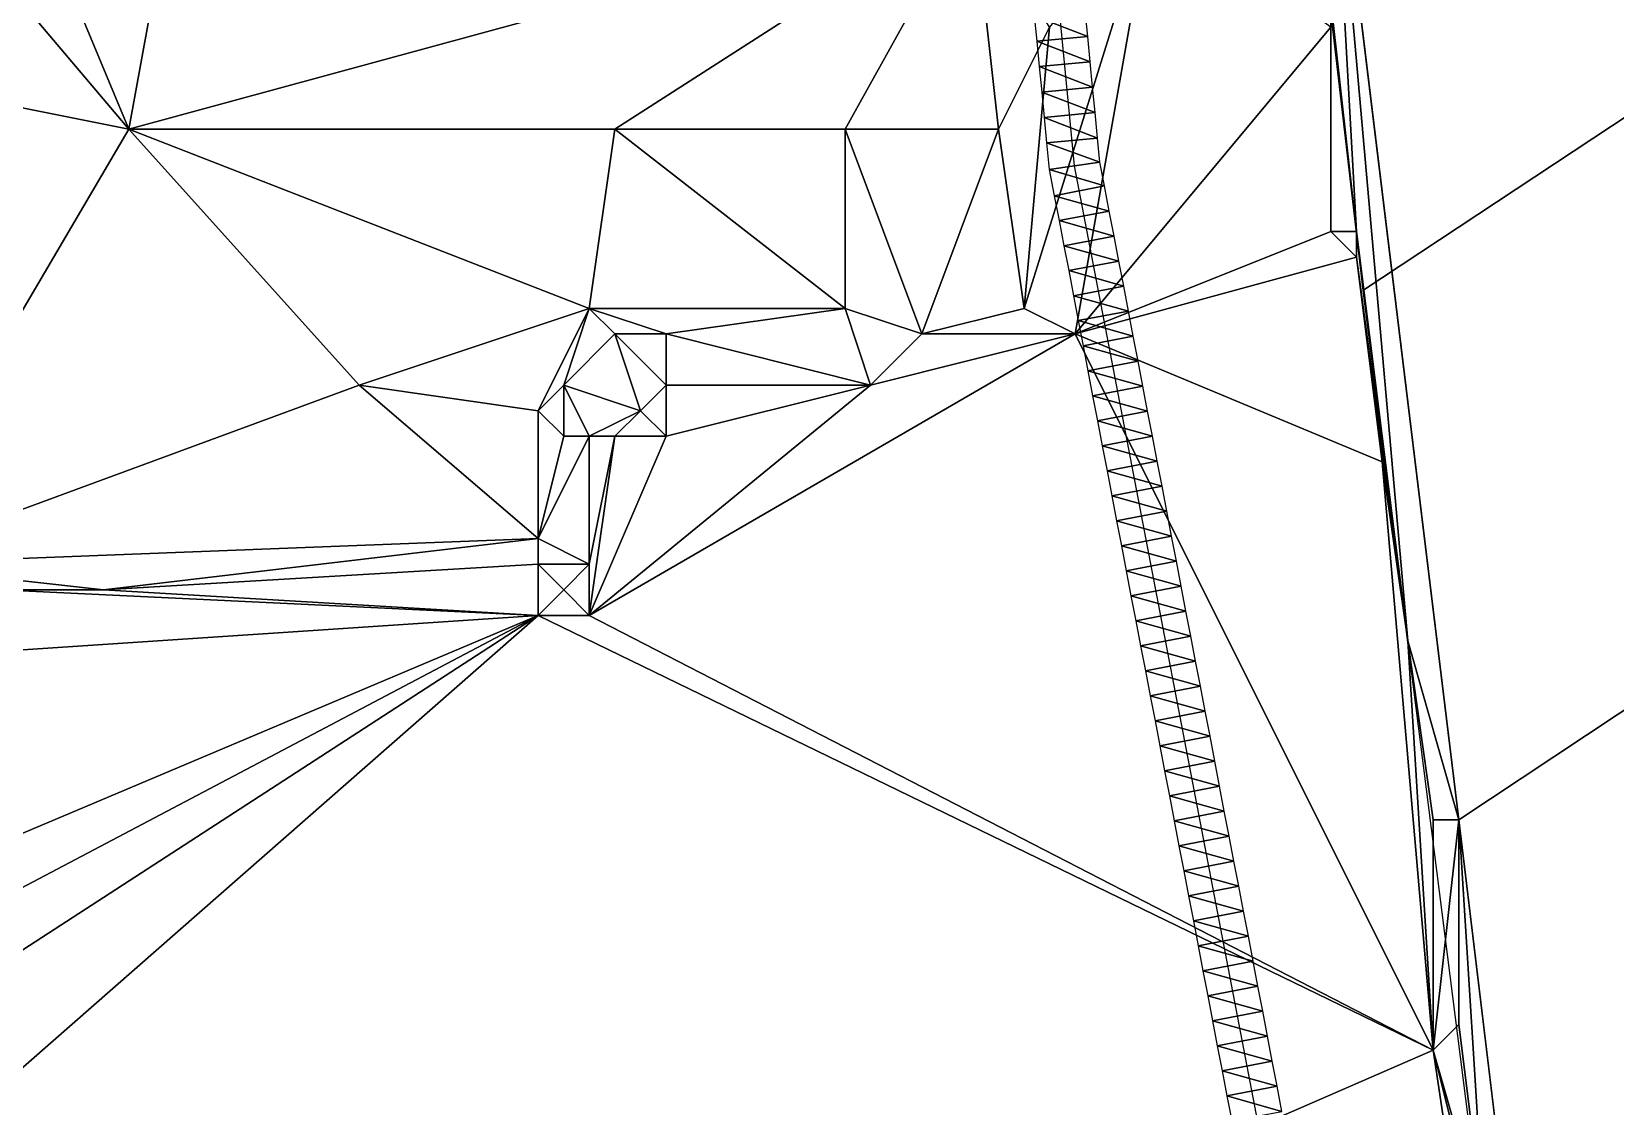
# Model space of a CAD drawing. Header units: metres. Extents: x -1103 to 901, y -902 to 905.
# Drawn here: x -705.6 to -581.8, y -800.4 to -716.4 of the extents above; entities that cross this region are included whole.
import ezdxf

# ---------------------------------------------------------------- set-up
doc = ezdxf.new("R2010")
doc.units = ezdxf.units.M
for name, color, linetype in [('OSM_ROAD_AXES', 2, 'CONTINUOUS'), ('OSM_ROAD_SURFACE', 9, 'CONTINUOUS'), ('OSM_TERRAIN', 3, 'CONTINUOUS'), ('OSM_WATER_OUTLINES', 4, 'CONTINUOUS'), ('OSM_WATER_SURFACE', 5, 'CONTINUOUS')]:
    doc.layers.add(name, color=color, linetype=linetype)

msp = doc.modelspace()

# ---------------------------------------------------------------- linework, layer by layer
at = {"layer": 'OSM_ROAD_AXES'}
msp.add_polyline3d([(-588.38, -900, 0.69), (-592.92, -889.13, 0.61), (-624.05, -726.86, 1.15), (-632.72, -637.47, 4.95)], dxfattribs=at)
at = {"layer": 'OSM_ROAD_SURFACE'}
for points in [[(-623.02, -716.73, 1.59), (-623.22, -714.74, 1.74), (-627.2, -715.13, 2.33)], [(-623.02, -716.73, 1.59), (-627.2, -715.13, 2.33), (-627, -717.12, 2.13)], [(-622.83, -718.72, 1.44), (-623.02, -716.73, 1.59), (-627, -717.12, 2.13)], [(-622.83, -718.72, 1.44), (-627, -717.12, 2.13), (-626.81, -719.1, 1.97)], [(-622.64, -720.7, 1.28), (-622.83, -718.72, 1.44), (-626.81, -719.1, 1.97)], [(-622.64, -720.7, 1.28), (-626.81, -719.1, 1.97), (-626.62, -721.09, 1.83)], [(-622.45, -722.69, 1.28), (-622.64, -720.7, 1.28), (-626.62, -721.09, 1.83)], [(-622.45, -722.69, 1.28), (-626.62, -721.09, 1.83), (-626.43, -723.08, 1.69)], [(-622.25, -724.68, 1.29), (-622.45, -722.69, 1.28), (-626.43, -723.08, 1.69)], [(-622.25, -724.68, 1.29), (-626.43, -723.08, 1.69), (-626.24, -725.06, 1.53)], [(-622.07, -726.57, 1.3), (-622.25, -724.68, 1.29), (-626.24, -725.06, 1.53)], [(-622.07, -726.57, 1.3), (-626.24, -725.06, 1.53), (-626.03, -727.14, 1.37)], [(-621.71, -728.43, 1.3), (-622.07, -726.57, 1.3), (-626.03, -727.14, 1.37)], [(-621.71, -728.43, 1.3), (-626.03, -727.14, 1.37), (-625.64, -729.19, 1.19)], [(-621.34, -730.39, 1.26), (-621.71, -728.43, 1.3), (-625.64, -729.19, 1.19)], [(-621.34, -730.39, 1.26), (-625.64, -729.19, 1.19), (-625.26, -731.14, 1.13)], [(-620.96, -732.35, 1.22), (-621.34, -730.39, 1.26), (-625.26, -731.14, 1.13)], [(-620.96, -732.35, 1.22), (-625.26, -731.14, 1.13), (-624.89, -733.1, 1.15)], [(-620.59, -734.3, 1.19), (-620.96, -732.35, 1.22), (-624.89, -733.1, 1.15)], [(-620.59, -734.3, 1.19), (-624.89, -733.1, 1.15), (-624.51, -735.05, 1.17)], [(-620.21, -736.25, 1.15), (-620.59, -734.3, 1.19), (-624.51, -735.05, 1.17)], [(-620.21, -736.25, 1.15), (-624.51, -735.05, 1.17), (-624.14, -737.01, 1.19)], [(-619.84, -738.21, 1.12), (-620.21, -736.25, 1.15), (-624.14, -737.01, 1.19)], [(-619.84, -738.21, 1.12), (-624.14, -737.01, 1.19), (-623.76, -738.96, 1.2)], [(-619.46, -740.17, 1.1), (-619.84, -738.21, 1.12), (-623.76, -738.96, 1.2)], [(-619.46, -740.17, 1.1), (-623.76, -738.96, 1.2), (-623.39, -740.92, 1.18)], [(-619.09, -742.12, 1.08), (-619.46, -740.17, 1.1), (-623.39, -740.92, 1.18)], [(-619.09, -742.12, 1.08), (-623.39, -740.92, 1.18), (-623.01, -742.87, 1.16)], [(-618.71, -744.08, 1.07), (-619.09, -742.12, 1.08), (-623.01, -742.87, 1.16)], [(-618.71, -744.08, 1.07), (-623.01, -742.87, 1.16), (-622.64, -744.83, 1.14)], [(-618.34, -746.03, 1.05), (-618.71, -744.08, 1.07), (-622.64, -744.83, 1.14)], [(-618.34, -746.03, 1.05), (-622.64, -744.83, 1.14), (-622.26, -746.78, 1.12)], [(-617.96, -747.99, 1.03), (-618.34, -746.03, 1.05), (-622.26, -746.78, 1.12)], [(-617.96, -747.99, 1.03), (-622.26, -746.78, 1.12), (-621.89, -748.74, 1.1)], [(-617.59, -749.94, 1.02), (-617.96, -747.99, 1.03), (-621.89, -748.74, 1.1)], [(-617.59, -749.94, 1.02), (-621.89, -748.74, 1.1), (-621.51, -750.7, 1.08)], [(-617.21, -751.9, 1), (-617.59, -749.94, 1.02), (-621.51, -750.7, 1.08)], [(-617.21, -751.9, 1), (-621.51, -750.7, 1.08), (-621.14, -752.65, 1.07)], [(-616.84, -753.85, 0.98), (-617.21, -751.9, 1), (-621.14, -752.65, 1.07)], [(-616.84, -753.85, 0.98), (-621.14, -752.65, 1.07), (-620.76, -754.61, 1.05)], [(-616.46, -755.81, 0.97), (-616.84, -753.85, 0.98), (-620.76, -754.61, 1.05)], [(-616.46, -755.81, 0.97), (-620.76, -754.61, 1.05), (-620.39, -756.56, 1.03)], [(-616.09, -757.76, 0.95), (-616.46, -755.81, 0.97), (-620.39, -756.56, 1.03)], [(-616.09, -757.76, 0.95), (-620.39, -756.56, 1.03), (-620.01, -758.52, 1.01)], [(-615.71, -759.72, 0.93), (-616.09, -757.76, 0.95), (-620.01, -758.52, 1.01)], [(-615.71, -759.72, 0.93), (-620.01, -758.52, 1.01), (-619.64, -760.47, 0.99)], [(-615.34, -761.67, 0.91), (-615.71, -759.72, 0.93), (-619.64, -760.47, 0.99)], [(-615.34, -761.67, 0.91), (-619.64, -760.47, 0.99), (-619.26, -762.43, 0.97)], [(-614.96, -763.63, 0.89), (-615.34, -761.67, 0.91), (-619.26, -762.43, 0.97)], [(-614.96, -763.63, 0.89), (-619.26, -762.43, 0.97), (-618.89, -764.38, 0.95)], [(-614.59, -765.58, 0.88), (-614.96, -763.63, 0.89), (-618.89, -764.38, 0.95)], [(-614.59, -765.58, 0.88), (-618.89, -764.38, 0.95), (-618.51, -766.34, 0.94)], [(-614.21, -767.54, 0.86), (-614.59, -765.58, 0.88), (-618.51, -766.34, 0.94)], [(-614.21, -767.54, 0.86), (-618.51, -766.34, 0.94), (-618.14, -768.29, 0.92)], [(-613.84, -769.49, 0.84), (-614.21, -767.54, 0.86), (-618.14, -768.29, 0.92)], [(-613.84, -769.49, 0.84), (-618.14, -768.29, 0.92), (-617.76, -770.25, 0.9)], [(-613.46, -771.45, 0.82), (-613.84, -769.49, 0.84), (-617.76, -770.25, 0.9)], [(-613.46, -771.45, 0.82), (-617.76, -770.25, 0.9), (-617.39, -772.2, 0.88)], [(-613.09, -773.4, 0.8), (-613.46, -771.45, 0.82), (-617.39, -772.2, 0.88)], [(-613.09, -773.4, 0.8), (-617.39, -772.2, 0.88), (-617.01, -774.16, 0.86)], [(-612.71, -775.36, 0.78), (-613.09, -773.4, 0.8), (-617.01, -774.16, 0.86)], [(-612.71, -775.36, 0.78), (-617.01, -774.16, 0.86), (-616.64, -776.11, 0.84)], [(-612.34, -777.31, 0.76), (-612.71, -775.36, 0.78), (-616.64, -776.11, 0.84)], [(-612.34, -777.31, 0.76), (-616.64, -776.11, 0.84), (-616.26, -778.07, 0.82)], [(-611.96, -779.27, 0.74), (-612.34, -777.31, 0.76), (-616.26, -778.07, 0.82)], [(-611.96, -779.27, 0.74), (-616.26, -778.07, 0.82), (-615.89, -780.02, 0.81)], [(-611.59, -781.22, 0.73), (-611.96, -779.27, 0.74), (-615.89, -780.02, 0.81)], [(-611.59, -781.22, 0.73), (-615.89, -780.02, 0.81), (-615.51, -781.98, 0.79)], [(-611.21, -783.18, 0.71), (-611.59, -781.22, 0.73), (-615.51, -781.98, 0.79)], [(-611.21, -783.18, 0.71), (-615.51, -781.98, 0.79), (-615.14, -783.93, 0.77)], [(-610.84, -785.13, 0.69), (-611.21, -783.18, 0.71), (-615.14, -783.93, 0.77)], [(-610.84, -785.13, 0.69), (-615.14, -783.93, 0.77), (-614.76, -785.89, 0.75)], [(-610.46, -787.09, 0.67), (-610.84, -785.13, 0.69), (-614.76, -785.89, 0.75)], [(-610.46, -787.09, 0.67), (-614.76, -785.89, 0.75), (-614.39, -787.84, 0.76)], [(-610.09, -789.04, 0.67), (-610.46, -787.09, 0.67), (-614.39, -787.84, 0.76)], [(-610.09, -789.04, 0.67), (-614.39, -787.84, 0.76), (-614.01, -789.8, 0.74)], [(-609.71, -791, 0.65), (-610.09, -789.04, 0.67), (-614.01, -789.8, 0.74)], [(-609.71, -791, 0.65), (-614.01, -789.8, 0.74), (-613.64, -791.75, 0.71)], [(-609.34, -792.96, 0.63), (-609.71, -791, 0.65), (-613.64, -791.75, 0.71)], [(-609.34, -792.96, 0.63), (-613.64, -791.75, 0.71), (-613.26, -793.71, 0.69)], [(-608.96, -794.91, 0.61), (-609.34, -792.96, 0.63), (-613.26, -793.71, 0.69)], [(-608.96, -794.91, 0.61), (-613.26, -793.71, 0.69), (-612.89, -795.66, 0.67)], [(-608.59, -796.87, 0.59), (-608.96, -794.91, 0.61), (-612.89, -795.66, 0.67)], [(-608.59, -796.87, 0.59), (-612.89, -795.66, 0.67), (-612.51, -797.62, 0.65)], [(-608.21, -798.82, 0.56), (-608.59, -796.87, 0.59), (-612.51, -797.62, 0.65)], [(-608.21, -798.82, 0.56), (-612.51, -797.62, 0.65), (-612.14, -799.57, 0.63)], [(-607.84, -800.78, 0.54), (-608.21, -798.82, 0.56), (-612.14, -799.57, 0.63)], [(-607.84, -800.78, 0.54), (-612.14, -799.57, 0.63), (-611.76, -801.53, 0.61)]]:
    msp.add_3dface(points, dxfattribs=at)
at = {"layer": 'OSM_TERRAIN'}
for points in [[(-604, -696), (-594, -778), (284, -194)], [(-594, -778), (-580, -894), (284, -194)], [(-598, -764), (-594, -778), (-604, -696)], [(-598, -764), (-604, -696), (-602, -732)], [(-602, -732), (-604, -696), (-604, -714)], [(-698, -724, 3.02), (-720, -698, 3.61), (-718, -720, 2.22)], [(-698, -724, 3.02), (-708, -700, 3.88), (-720, -698, 3.61)], [(-694, -702, 4.06), (-708, -700, 3.88), (-698, -724, 3.02)], [(-694, -702, 4.06), (-698, -724, 3.02), (-632, -706, 3.79)], [(-698, -724, 3.02), (-660, -724, 3), (-632, -706, 3.79)], [(-660, -724, 3), (-642, -724, 2.1), (-632, -706, 3.79)], [(-642, -724, 2.1), (-630, -724, 1.96), (-632, -706, 3.79)], [(-630, -724, 1.96), (-626, -716, 2.02), (-632, -706, 3.79)], [(-628, -738, 0.93), (-624, -740, 1.14), (-618, -706, 1.48)], [(-618, -706, 1.48), (-626, -716, 2.02), (-628, -738, 0.93)], [(-624, -740, 1.14), (-604, -716, 0.96), (-618, -706, 1.48)], [(-604, -732, 0.8), (-602, -732), (-604, -714)], [(-604, -732, 0.8), (-604, -714), (-604, -716, 0.96)], [(-630, -724, 1.96), (-628, -738, 0.93), (-626, -716, 2.02)], [(-624, -740, 1.14), (-604, -732, 0.8), (-604, -716, 0.96)], [(-718, -720, 2.22), (-718, -758, 2.14), (-698, -724, 3.02)], [(-718, -758, 2.14), (-680, -744, 4), (-698, -724, 3.02)], [(-680, -744, 4), (-662, -738, 3.76), (-698, -724, 3.02)], [(-662, -738, 3.76), (-660, -724, 3), (-698, -724, 3.02)], [(-662, -738, 3.76), (-642, -738, 2.68), (-660, -724, 3)], [(-642, -738, 2.68), (-642, -724, 2.1), (-660, -724, 3)], [(-642, -738, 2.68), (-636, -740, 1.77), (-642, -724, 2.1)], [(-636, -740, 1.77), (-630, -724, 1.96), (-642, -724, 2.1)], [(-628, -738, 0.93), (-630, -724, 1.96), (-636, -740, 1.77)], [(-624, -740, 1.14), (-602, -734, 0.76), (-604, -732, 0.8)], [(-602, -734, 0.76), (-602, -732), (-604, -732, 0.8)], [(-602, -734, 0.76), (-598, -764), (-602, -732)], [(-624, -740, 1.14), (-600, -750, 0.6), (-602, -734, 0.76)], [(-600, -750, 0.6), (-598, -764), (-602, -734, 0.76)], [(-680, -744, 4), (-666, -746, 4.17), (-662, -738, 3.76)], [(-666, -746, 4.17), (-664, -744, 3.86), (-662, -738, 3.76)], [(-664, -744, 3.86), (-660, -740, 3.62), (-662, -738, 3.76)], [(-660, -740, 3.62), (-656, -740, 3.01), (-662, -738, 3.76)], [(-656, -740, 3.01), (-642, -738, 2.68), (-662, -738, 3.76)], [(-656, -740, 3.01), (-640, -744, 1.42), (-642, -738, 2.68)], [(-640, -744, 1.42), (-636, -740, 1.77), (-642, -738, 2.68)], [(-624, -740, 1.14), (-628, -738, 0.93), (-636, -740, 1.77)], [(-664, -744, 3.86), (-658, -746, 2.06), (-660, -740, 3.62)], [(-662, -762, 1.65), (-596, -796, 0.32), (-624, -740, 1.14)], [(-662, -762, 1.65), (-624, -740, 1.14), (-640, -744, 1.42)], [(-658, -746, 2.06), (-656, -744, 1.73), (-660, -740, 3.62)], [(-656, -744, 1.73), (-656, -740, 3.01), (-660, -740, 3.62)], [(-656, -744, 1.73), (-640, -744, 1.42), (-656, -740, 3.01)], [(-640, -744, 1.42), (-624, -740, 1.14), (-636, -740, 1.77)], [(-596, -796, 0.32), (-600, -750, 0.6), (-624, -740, 1.14)], [(-718, -758, 2.14), (-666, -756, 4.59), (-680, -744, 4)], [(-680, -744, 4), (-666, -756, 4.59), (-666, -746, 4.17)], [(-666, -746, 4.17), (-664, -748, 3.45), (-664, -744, 3.86)], [(-664, -748, 3.45), (-662, -748, 2.41), (-664, -744, 3.86)], [(-662, -748, 2.41), (-658, -746, 2.06), (-664, -744, 3.86)], [(-662, -762, 1.65), (-640, -744, 1.42), (-656, -748, 1.68)], [(-656, -748, 1.68), (-656, -744, 1.73), (-658, -746, 2.06)], [(-656, -744, 1.73), (-656, -748, 1.68), (-640, -744, 1.42)], [(-666, -756, 4.59), (-664, -748, 3.45), (-666, -746, 4.17)], [(-660, -748, 1.77), (-658, -746, 2.06), (-662, -748, 2.41)], [(-660, -748, 1.77), (-656, -748, 1.68), (-658, -746, 2.06)], [(-666, -756, 4.59), (-662, -758, 2.32), (-662, -748, 2.41)], [(-666, -756, 4.59), (-662, -748, 2.41), (-664, -748, 3.45)], [(-662, -762, 1.65), (-660, -748, 1.77), (-662, -758, 2.32)], [(-662, -758, 2.32), (-660, -748, 1.77), (-662, -748, 2.41)], [(-660, -748, 1.77), (-662, -762, 1.65), (-656, -748, 1.68)], [(-596, -796, 0.32), (-598, -764), (-600, -750, 0.6)], [(-700, -760, 2.67), (-666, -756, 4.59), (-718, -758, 2.14)], [(-700, -760, 2.67), (-666, -758, 4.33), (-666, -756, 4.59)], [(-666, -758, 4.33), (-662, -758, 2.32), (-666, -756, 4.59)], [(-700, -760, 2.67), (-718, -758, 2.14), (-708, -760, 2.57)], [(-666, -762, 1.82), (-666, -758, 4.33), (-700, -760, 2.67)], [(-666, -762, 1.82), (-664, -760, 2.6), (-666, -758, 4.33)], [(-664, -760, 2.6), (-662, -758, 2.32), (-666, -758, 4.33)], [(-662, -762, 1.65), (-662, -758, 2.32), (-664, -760, 2.6)], [(-756, -768, 3.57), (-666, -762, 1.82), (-708, -760, 2.57)], [(-666, -762, 1.82), (-700, -760, 2.67), (-708, -760, 2.57)], [(-666, -762, 1.82), (-662, -762, 1.65), (-664, -760, 2.6)], [(-812, -890, 3.42), (-666, -762, 1.82), (-814, -858, 3.64)], [(-814, -858, 3.64), (-666, -762, 1.82), (-776, -820, 3.26)], [(-596, -796, 0.32), (-666, -762, 1.82), (-812, -890, 3.42)], [(-666, -762, 1.82), (-756, -800, 3.09), (-776, -820, 3.26)], [(-756, -800, 3.09), (-666, -762, 1.82), (-756, -768, 3.57)], [(-666, -762, 1.82), (-596, -796, 0.32), (-662, -762, 1.65)], [(-596, -796, 0.32), (-596, -778), (-598, -764)], [(-596, -778), (-594, -778), (-598, -764)], [(-596, -796, 0.32), (-594, -794), (-594, -778)], [(-596, -796, 0.32), (-594, -778), (-596, -778)], [(-592, -810), (-580, -894), (-594, -778)], [(-592, -810), (-594, -778), (-594, -794)], [(-592, -810), (-594, -794), (-596, -796, 0.32)], [(-584, -876, 0.42), (-596, -796, 0.32), (-812, -890, 3.42)], [(-584, -876, 0.42), (-592, -812, 0.25), (-596, -796, 0.32)], [(-592, -812, 0.25), (-592, -810), (-596, -796, 0.32)]]:
    msp.add_3dface(points, dxfattribs=at)
at = {"layer": 'OSM_WATER_OUTLINES'}
msp.add_polyline3d([(-541.97, -191.01, 1), (-595.5, -279.1, 1), (-600.1, -286.66, 1), (-645.41, -361.21, 1), (-630.03, -494.95, 1), (-626.57, -520.15, 1), (-605.85, -699.14, 1), (-601.5, -736.6, 1), (-581.53, -893.84, 1), (-573.74, -900, 1), (428.28, -900, 1)], dxfattribs=at)
at = {"layer": 'OSM_WATER_SURFACE'}
for points in [[(476.48, -23.24, 1), (-605.85, -699.14, 1), (-601.5, -736.6, 1)], [(476.48, -23.24, 1), (-601.5, -736.6, 1), (-581.53, -893.84, 1)]]:
    msp.add_3dface(points, dxfattribs=at)

doc.saveas('drawing.dxf')
